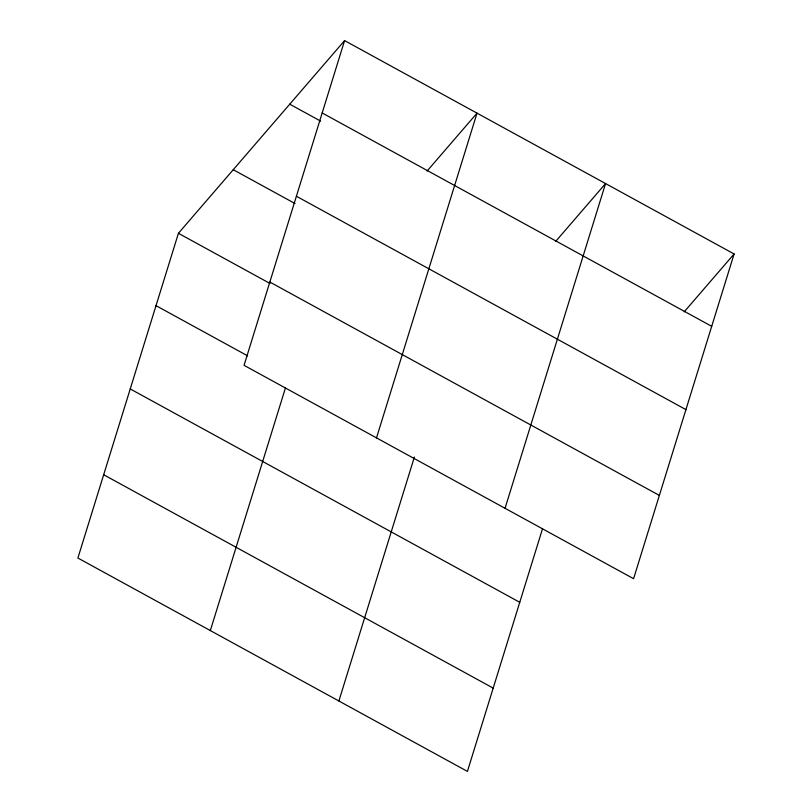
<?xml version="1.0" encoding="UTF-8"?>
<svg xmlns="http://www.w3.org/2000/svg" width="812" height="812" viewBox="0 0 812 812"><rect width="100%" height="100%" fill="white"/><g stroke="black" fill="none" stroke-linecap="round" stroke-linejoin="round"><path stroke-width="1.22" d="M344.582 40.6L244.057 365.329L633.583 578.702L734.109 253.973L344.582 40.6L178.417 233.298L77.891 558.027L467.418 771.4L542.548 528.683M210.328 630.569L285.469 387.862M376.504 437.871L477.02 113.152L427.092 171.048M338.878 700.989L414.384 457.065M505.044 508.292L605.559 183.563L555.641 241.458M684.181 311.869L734.109 253.973M322.181 112.959L711.708 326.333M289.742 104.19L320.649 121.12M296.4 196.24L685.927 409.613M233.247 169.708L295.05 203.558M269.838 282.048L659.364 495.421M178.417 233.298L270.02 283.479M156.016 305.657L247.619 355.839M130.235 388.938L519.761 602.311M103.672 474.746L493.199 688.119"/></g></svg>
